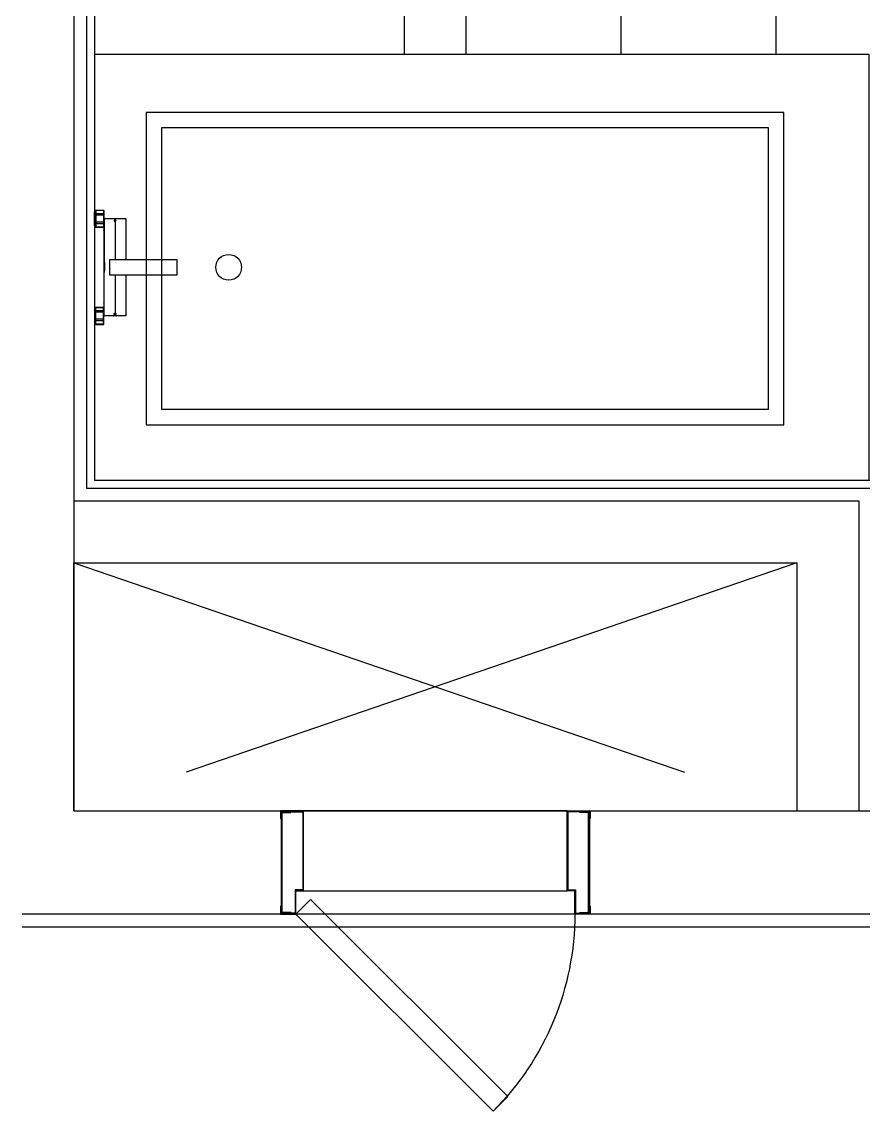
# Model space of a CAD drawing. Header units: millimetres. Extents: x 10000 to 302800, y 6800 to 229018.
# Drawn here: x 209778 to 211408, y 153728 to 155864 of the extents above; entities that cross this region are included whole.
import ezdxf

# ---------------------------------------------------------------- set-up
doc = ezdxf.new("R2010")
doc.units = ezdxf.units.MM
doc.header["$LTSCALE"] = 400
doc.header["$MEASUREMENT"] = 0
doc.linetypes.add('X-ROOM TYPE-SR-1.3+1.7Bay$0$PHANTOM2', pattern=[1.25, 0.625, -0.125, 0.125, -0.125, 0.125, -0.125])
doc.linetypes.add('X-ROOM TYPE-SR-1.3+1.7Bay$0$X-ROOM TYPE-HOTEL-DS-1$0$DASHED', pattern=[3, 2, -1])
doc.layers.get('0').update_dxf_attribs({"linetype": 'CONTINUOUS'})
for name, color, linetype in [('A-DIM1', 7, 'CONTINUOUS'), ('X-EXT_8F$0$A-254', 254, 'CONTINUOUS'), ('X-INT-HOTEL-8F$0$A-DOOR', 4, 'CONTINUOUS'), ('X-ROOM TYPE-SR-1.3+1.7Bay$0$.WA_Built-in_Lower', 252, 'CONTINUOUS'), ('X-ROOM TYPE-SR-1.3+1.7Bay$0$.WA_Floor-Fin', 252, 'CONTINUOUS'), ('X-ROOM TYPE-SR-1.3+1.7Bay$0$.WA_Sani-Fix', 252, 'CONTINUOUS'), ('X-ROOM TYPE-SR-1.3+1.7Bay$0$.WA_Wall-Finish', 252, 'CONTINUOUS'), ('X-ROOM TYPE-SR-1.3+1.7Bay$0$A-OPEN2', 252, 'X-ROOM TYPE-SR-1.3+1.7Bay$0$X-ROOM TYPE-HOTEL-DS-1$0$DASHED'), ('X-ROOM TYPE-SR-1.3+1.7Bay$0$A-WALD', 7, 'CONTINUOUS')]:
    doc.layers.add(name, color=color, linetype=linetype)

# ---------------------------------------------------------------- blocks, each defined once
blk = doc.blocks.new('X-EXT_8F')
at = {"layer": 'X-EXT_8F$0$A-254'}
h = blk.add_hatch(dxfattribs=at)
h.set_pattern_fill('LINE', color=252, scale=100, angle=90)
h.set_pattern_definition([(90, (0, 0), (-317.5, 2e-14), [])])
edge = h.paths.add_edge_path()
edge.add_line((214444.8, 68021.2), (188877.6, 70521.2))
edge.add_line((188877.6, 70521.2), (174255.5, 70521.2))
edge.add_arc((174255.5, 68371.2), 2150, 90, 167)
edge.add_line((172160.6, 68854.9), (172053.9, 68392.8))
edge.add_arc((174148.8, 67909.2), 2150, 167, 180)
edge.add_line((171998.8, 67909.2), (171998.8, 38021.2))
edge.add_arc((174148.8, 38021.2), 2150, 180, 270)
edge.add_line((174148.8, 35871.2), (195098.8, 35871.2))
edge.add_line((195098.8, 35871.2), (195098.8, 36521.2))
edge.add_line((195098.8, 36521.2), (174648.8, 36521.2))
edge.add_arc((174648.8, 38021.2), 1500, 180, 270, ccw=False)
edge.add_line((173148.8, 38021.2), (173148.8, 67371.2))
edge.add_arc((174648.8, 67371.2), 1500, 90, 180, ccw=False)
edge.add_line((174648.8, 68871.2), (187974.8, 68871.2))
edge.add_line((187974.8, 68871.2), (202089.9, 68021.2))
edge.add_line((202089.9, 68021.2), (214444.8, 68021.2))
blk = doc.blocks.new('X-ROOM TYPE-SR-1.3+1.7Bay')
at = {"layer": 'X-ROOM TYPE-SR-1.3+1.7Bay$0$.WA_Built-in_Lower', "ltscale": 250}
blk.add_line((205738.7, 61661.2), (205738.7, 60336.2), dxfattribs=at)
at = {"layer": 'X-ROOM TYPE-SR-1.3+1.7Bay$0$.WA_Floor-Fin'}
for p, q in [((205858.7, 60336.2), (205858.7, 61661.2)), ((206158.7, 60336.2), (206158.7, 61661.2)), ((206458.7, 60336.2), (206458.7, 61661.2))]:
    blk.add_line(p, q, dxfattribs=at)
at = {"layer": 'X-ROOM TYPE-SR-1.3+1.7Bay$0$.WA_Sani-Fix', "ltscale": 250}
for p, q in [((205138.8, 60030.8), (205138.7, 60030.8)), ((205138.7, 60030.8), (205141.1, 60030.8)), ((205138.7, 60030.8), (205138.7, 60030.8)), ((205138.8, 60004.5), (205138.8, 60030.8)), ((205141.1, 60033.6), (205141.6, 60034.1)), ((205141.6, 60034), (205141.1, 60033.5)), ((205141.1, 60033.6), (205141.1, 60001.7)), ((205141.1, 60026.9), (205141.6, 60027.2)), ((205141.1, 60024.3), (205141.6, 60024.4)), ((205141.6, 60034.1), (205141.6, 60001.2)), ((205141.6, 60034.1), (205156.6, 60034.1)), ((205156.6, 60034), (205141.6, 60034)), ((205156.6, 60027.2), (205141.6, 60027.2)), ((205156.6, 60024.4), (205141.6, 60024.4)), ((205156.6, 60034.1), (205157.1, 60033.6)), ((205156.6, 60034.1), (205156.6, 60001.2)), ((205157.1, 60033.5), (205156.6, 60034)), ((205157.1, 60026.9), (205156.6, 60027.2)), ((205157.1, 60024.3), (205156.6, 60024.4)), ((205157.1, 60033.6), (205157.1, 60001.7)), ((205138.8, 60004.5), (205138.7, 60004.4)), ((205138.7, 60004.4), (205141.1, 60004.4)), ((205138.7, 60004.4), (205138.7, 60004.4)), ((205141.1, 60011), (205141.6, 60010.9)), ((205141.1, 60008.4), (205141.6, 60008)), ((205141.1, 60001.7), (205141.6, 60001.2)), ((205141.1, 60001.7), (205141.6, 60001.3)), ((205156.6, 60010.9), (205141.6, 60010.9)), ((205156.6, 60008), (205141.6, 60008)), ((205156.6, 60001.3), (205141.6, 60001.3)), ((205141.6, 60001.2), (205156.6, 60001.2)), ((205157.1, 60011), (205156.6, 60010.9)), ((205157.1, 60008.4), (205156.6, 60008)), ((205156.6, 60001.3), (205157.1, 60001.7)), ((205156.6, 60001.2), (205157.1, 60001.7)), ((205157.8, 60007.2), (205157.1, 60007.2)), ((205157.8, 59830.2), (205157.8, 60017.2)), ((205199.9, 60017.7), (205157.9, 60017.7)), ((205166, 60017.5), (205165.8, 60017.5)), ((205176.1, 60017.7), (205176.1, 60017.7)), ((205176.2, 60017.7), (205176.1, 60017.7)), ((205178.9, 60017.7), (205176.2, 60017.6)), ((205176.2, 60017.7), (205176.2, 60017.7)), ((205176.2, 60017.7), (205176.2, 60017.6)), ((205176.2, 60017.6), (205176.2, 60017.7)), ((205178.9, 60017.7), (205178.9, 60016)), ((205181.6, 60017.6), (205178.9, 60017.7)), ((205178.9, 60017.7), (205178.9, 60017.7)), ((205178.9, 60012.5), (205178.9, 59938.7)), ((205181.7, 60017.7), (205181.6, 60017.6)), ((205181.6, 60017.6), (205181.6, 60017.7)), ((205181.6, 60017.6), (205181.6, 60017.6)), ((205181.7, 60017.7), (205181.7, 60017.7)), ((205181.7, 60017.7), (205181.7, 60017.7)), ((205192, 60017.5), (205191.8, 60017.5)), ((205200, 60017.2), (205200, 59938.7)), ((205157.8, 59996.3), (205156.6, 59995.1)), ((205157.8, 59993.9), (205156.6, 59995.1)), ((205178.9, 59908.7), (205178.9, 59834.9)), ((205200, 59908.7), (205200, 59830.2)), ((205156.6, 59854.3), (205157.8, 59855.5)), ((205157.8, 59853.1), (205156.6, 59854.3)), ((205138.8, 59842.9), (205138.7, 59843)), ((205138.7, 59843), (205141.1, 59843)), ((205138.7, 59843), (205138.7, 59843)), ((205138.8, 59842.9), (205138.8, 59816.7)), ((205141.1, 59845.7), (205141.6, 59846.2)), ((205141.1, 59845.7), (205141.6, 59846.2)), ((205141.1, 59813.8), (205141.1, 59845.7)), ((205141.1, 59839), (205141.6, 59839.4)), ((205141.1, 59836.4), (205141.6, 59836.6)), ((205141.6, 59813.3), (205141.6, 59846.2)), ((205156.6, 59846.2), (205141.6, 59846.2)), ((205141.6, 59846.2), (205156.6, 59846.2)), ((205156.6, 59839.4), (205141.6, 59839.4)), ((205156.6, 59836.6), (205141.6, 59836.6)), ((205156.6, 59813.3), (205156.6, 59846.2)), ((205156.6, 59846.2), (205157.1, 59845.7)), ((205156.6, 59846.2), (205157.1, 59845.7)), ((205157.1, 59839), (205156.6, 59839.4)), ((205157.1, 59836.4), (205156.6, 59836.6)), ((205157.1, 59813.8), (205157.1, 59845.7)), ((205157.8, 59840.2), (205157.1, 59840.2)), ((205157.8, 59829.7), (205157.8, 59830.2)), ((205157.8, 59829.7), (205157.8, 59830.2)), ((205157.8, 59830.1), (205157.8, 59830.1)), ((205200, 59829.7), (205157.8, 59829.7)), ((205176.1, 59829.7), (205176.1, 59829.8)), ((205176.1, 59829.8), (205176.2, 59829.8)), ((205176.2, 59829.8), (205176.5, 59829.8)), ((205176.2, 59829.8), (205176.2, 59829.8)), ((205176.2, 59829.8), (205176.2, 59829.7)), ((205181.3, 59830.7), (205176.5, 59830.7)), ((205176.5, 59829.8), (205176.5, 59830.7)), ((205178.1, 59829.7), (205178.1, 59830.7)), ((205178.9, 59831.5), (205178.9, 59830.7)), ((205179.7, 59829.7), (205179.7, 59830.7)), ((205181.3, 59829.8), (205181.3, 59830.7)), ((205181.3, 59829.8), (205181.6, 59829.8)), ((205181.6, 59829.7), (205181.6, 59829.8)), ((205181.6, 59829.8), (205181.7, 59829.8)), ((205181.6, 59829.7), (205181.6, 59829.7)), ((205181.7, 59829.8), (205181.7, 59829.8)), ((205181.7, 59829.8), (205181.7, 59829.7)), ((205200, 59829.7), (205200, 59830.2)), ((205200, 59829.7), (205200, 59830.2)), ((205138.8, 59816.7), (205138.7, 59816.6)), ((205138.7, 59816.6), (205141.1, 59816.6)), ((205138.7, 59816.6), (205138.7, 59816.6)), ((205141.1, 59823.2), (205141.6, 59823)), ((205141.1, 59820.6), (205141.6, 59820.2)), ((205141.6, 59813.4), (205141.1, 59813.9)), ((205141.1, 59813.8), (205141.6, 59813.3)), ((205156.6, 59823), (205141.6, 59823)), ((205156.6, 59820.2), (205141.6, 59820.2)), ((205156.6, 59813.4), (205141.6, 59813.4)), ((205141.6, 59813.3), (205156.6, 59813.3)), ((205157.1, 59823.2), (205156.6, 59823)), ((205157.1, 59820.6), (205156.6, 59820.2)), ((205157.1, 59813.9), (205156.6, 59813.4)), ((205156.6, 59813.3), (205157.1, 59813.8))]:
    blk.add_line(p, q, dxfattribs=at)
blk.add_lwpolyline([(206638.8, 60336.2), (205138.8, 60336.2), (205138.8, 59511.2), (206638.8, 59511.2), (206638.8, 60336.2)], dxfattribs=at)
for points in [[(206473.8, 59618.7), (206473.8, 60223.7), (205238.8, 60223.7), (205238.8, 59618.7)], [(206443.8, 59648.7), (206443.8, 60193.7), (205268.8, 60193.7), (205268.8, 59648.7)], [(205168.7, 59938.7), (205298.7, 59938.7), (205298.7, 59908.7), (205168.7, 59908.7)]]:
    blk.add_lwpolyline(points, close=True, dxfattribs=at)
for centre, radius in [((205178.9, 60014.2), 1.3), ((205398.8, 59923.7), 25), ((205178.9, 59833.2), 1.3)]:
    blk.add_circle(centre, radius, dxfattribs=at)
for centre, start, end in [((205159.8, 60017.2), 164.6082, 180), ((205198, 59830.2), 356.6633, 0)]:
    blk.add_arc(centre, 2, start, end, dxfattribs=at)
for points, knots in [([(205165.8, 60017.5), (205164.9, 60017.5), (205163.3, 60017.4), (205161.1, 60017.3), (205159.3, 60017.4), (205158.5, 60017.2), (205157.8, 60017.3), (205157.8, 60017.2)], [0, 0, 0, 0, 2.748761, 4.992542, 6.65606, 7.683409, 8.042773, 8.042773, 8.042773, 8.042773]), ([(205157.8, 60017.2), (205157.8, 60006.6), (205157.8, 59986.3), (205157.8, 59957.3), (205157.9, 59938.9), (205158.1, 59930.2)], [0, 0, 0, 0, 31.839941, 60.917528, 87.033707, 87.033707, 87.033707, 87.033707]), ([(205176.1, 60017.7), (205174.9, 60017.6), (205172.5, 60017.6), (205170, 60017.6), (205168.6, 60017.5), (205168.4, 60017.5)], [0, 0, 0, 0, 3.647378, 7.111, 7.700546, 7.700546, 7.700546, 7.700546]), ([(205178.9, 60016), (205178.7, 60016), (205178.3, 60015.9), (205177.8, 60015.6), (205177.4, 60015.1), (205177.2, 60014.5), (205177.2, 60013.9), (205177.4, 60013.4), (205177.8, 60012.9), (205178.3, 60012.6), (205178.7, 60012.5), (205178.9, 60012.5)], [0, 0, 0, 0, 0.596081, 1.192099, 1.787989, 2.383764, 2.979488, 3.575246, 4.171106, 4.767086, 5.363145, 5.363145, 5.363145, 5.363145]), ([(205178.9, 60012.5), (205179.1, 60012.5), (205179.5, 60012.6), (205180, 60012.9), (205180.4, 60013.4), (205180.6, 60013.9), (205180.6, 60014.5), (205180.4, 60015.1), (205180, 60015.6), (205179.5, 60015.9), (205179.1, 60016), (205178.9, 60016)], [0, 0, 0, 0, 0.596081, 1.192099, 1.787989, 2.383764, 2.979488, 3.575246, 4.171106, 4.767086, 5.363145, 5.363145, 5.363145, 5.363145]), ([(205189.4, 60017.5), (205189.2, 60017.5), (205187.9, 60017.6), (205185.3, 60017.6), (205182.9, 60017.6), (205181.7, 60017.7)], [0, 0, 0, 0, 0.589545, 4.053167, 7.700546, 7.700546, 7.700546, 7.700546]), ([(205200, 60017.2), (205200, 60017.3), (205199.3, 60017.2), (205198.5, 60017.4), (205196.7, 60017.3), (205194.6, 60017.4), (205192.9, 60017.5), (205192, 60017.5)], [0, 0, 0, 0, 0.359364, 1.386712, 3.05023, 5.294011, 8.042772, 8.042772, 8.042772, 8.042772]), ([(205199.9, 60017.7), (205200, 60017.7), (205200, 60017.5), (205200, 60017.3), (205200, 60017.2)], [0, 0, 0, 0, 0.2684687, 0.5368718, 0.5368718, 0.5368718, 0.5368718]), ([(205200, 60017.2), (205200, 60006.6), (205200, 59986.3), (205200, 59960.1), (205199.9, 59944.6), (205199.9, 59938.7)], [0, 0, 0, 0, 31.864206, 60.930082, 78.499943, 78.499943, 78.499943, 78.499943]), ([(205158.1, 59930.2), (205158, 59930.2), (205157.9, 59930.1), (205157.8, 59930.1), (205157.8, 59930.1), (205157.8, 59930)], [0, 0, 0, 0, 0.1524879, 0.2524019, 0.30647, 0.30647, 0.30647, 0.30647]), ([(205157.8, 59917.4), (205157.8, 59917.4), (205157.8, 59917.3), (205157.9, 59917.3), (205158, 59917.3), (205158.1, 59917.2)], [0, 0, 0, 0, 0.0540681, 0.1539822, 0.3064699, 0.3064699, 0.3064699, 0.3064699]), ([(205157.8, 59830.2), (205157.8, 59840.8), (205157.8, 59861.1), (205157.8, 59890.2), (205157.9, 59908.5), (205158.1, 59917.2)], [0, 0, 0, 0, 31.864203, 60.930077, 87.033705, 87.033705, 87.033705, 87.033705]), ([(205158.1, 59930.2), (205158.1, 59928.9), (205158.1, 59926.1), (205158.1, 59921.8), (205158.1, 59918.8), (205158.1, 59917.2)], [0, 0, 0, 0, 3.972468, 8.356626, 12.934128, 12.934128, 12.934128, 12.934128]), ([(205199.9, 59908.7), (205199.9, 59902.9), (205200, 59887.3), (205200, 59861.1), (205200, 59840.8), (205200, 59830.2)], [8.533766, 8.533766, 8.533766, 8.533766, 26.103627, 55.169502, 87.033706, 87.033706, 87.033706, 87.033706]), ([(205157.8, 59830.1), (205157.8, 59830.1), (205157.8, 59830.2), (205157.8, 59830.2), (205157.8, 59830.2)], [0, 0, 0, 0, 0.0584614, 0.1164704, 0.1164704, 0.1164704, 0.1164704]), ([(205158.4, 59829.7), (205158.4, 59829.7), (205158.4, 59829.7), (205158.3, 59829.7), (205158.2, 59829.8), (205158.2, 59829.8), (205158.1, 59829.8), (205158.1, 59829.8), (205158, 59829.8), (205158, 59829.8), (205158, 59829.9), (205157.9, 59829.9), (205157.9, 59829.9), (205157.9, 59829.9), (205157.9, 59829.9), (205157.9, 59829.9), (205157.9, 59829.9), (205157.9, 59829.9), (205157.9, 59830), (205157.8, 59830), (205157.8, 59830), (205157.8, 59830), (205157.8, 59830), (205157.8, 59830), (205157.8, 59830), (205157.8, 59830.1), (205157.8, 59830.1), (205157.8, 59830.1)], [0, 0, 0, 0, 0.0866325, 0.1633608, 0.2311611, 0.2909686, 0.3436484, 0.3899998, 0.4307608, 0.4666085, 0.4981597, 0.5259888, 0.5506554, 0.5726583, 0.5924328, 0.6103575, 0.6267612, 0.6419303, 0.6561173, 0.6695449, 0.6823696, 0.6946929, 0.7065976, 0.7294207, 0.7513152, 0.7726837, 0.793902, 0.793902, 0.793902, 0.793902]), ([(205176.1, 59829.8), (205174.9, 59829.8), (205172.5, 59829.8), (205169.1, 59829.9), (205166, 59829.9), (205163.3, 59830), (205161, 59830.1), (205159.4, 59830), (205158.4, 59830.2), (205158, 59830.1), (205157.9, 59830.1)], [0, 0, 0, 0, 3.647384, 7.111085, 10.272064, 13.020797, 15.264549, 16.92805, 17.955406, 18.189779, 18.189779, 18.189779, 18.189779]), ([(205176.5, 59829.8), (205176.5, 59829.8), (205176.5, 59829.7), (205176.5, 59829.7), (205176.5, 59829.7)], [0, 0, 0, 0, 0.03296022, 0.06527932, 0.06527932, 0.06527932, 0.06527932]), ([(205178.9, 59831.5), (205178.7, 59831.5), (205178.3, 59831.6), (205177.8, 59831.9), (205177.4, 59832.3), (205177.2, 59832.9), (205177.2, 59833.5), (205177.4, 59834.1), (205177.8, 59834.6), (205178.3, 59834.9), (205178.7, 59834.9), (205178.9, 59834.9)], [0, 0, 0, 0, 0.596081, 1.192099, 1.787989, 2.383764, 2.979488, 3.575246, 4.171106, 4.767086, 5.363145, 5.363145, 5.363145, 5.363145]), ([(205178.9, 59834.9), (205179.1, 59834.9), (205179.5, 59834.9), (205180, 59834.6), (205180.4, 59834.1), (205180.6, 59833.5), (205180.6, 59832.9), (205180.4, 59832.3), (205180, 59831.9), (205179.5, 59831.6), (205179.1, 59831.5), (205178.9, 59831.5)], [0, 0, 0, 0, 0.596081, 1.192099, 1.787989, 2.383764, 2.979488, 3.575246, 4.171106, 4.767086, 5.363145, 5.363145, 5.363145, 5.363145]), ([(205199.9, 59830.1), (205199.8, 59830.1), (205199.4, 59830.2), (205198.4, 59830), (205196.8, 59830.1), (205194.5, 59830), (205191.8, 59829.9), (205188.7, 59829.9), (205185.3, 59829.8), (205182.9, 59829.8), (205181.7, 59829.8)], [0, 0, 0, 0, 0.234373, 1.261729, 2.92523, 5.168982, 7.917714, 11.078693, 14.542395, 18.189779, 18.189779, 18.189779, 18.189779]), ([(205199.7, 59829.8), (205199.7, 59829.8), (205199.7, 59829.8), (205199.6, 59829.8), (205199.5, 59829.7), (205199.5, 59829.7), (205199.4, 59829.7), (205199.4, 59829.7)], [0, 0, 0, 0, 0.0535902, 0.1145196, 0.1836841, 0.26205, 0.3506713, 0.3506713, 0.3506713, 0.3506713]), ([(205200, 59829.9), (205199.9, 59829.9), (205199.9, 59829.9), (205199.9, 59829.9), (205199.9, 59829.9), (205199.9, 59829.9), (205199.9, 59829.9), (205199.9, 59829.9), (205199.8, 59829.8), (205199.8, 59829.8), (205199.8, 59829.8), (205199.8, 59829.8)], [0, 0, 0, 0, 0.0170271, 0.0354713, 0.0556848, 0.0780702, 0.1030885, 0.1312662, 0.1631967, 0.1995095, 0.2408535, 0.2408535, 0.2408535, 0.2408535]), ([(205200, 59830.1), (205200, 59830.1), (205200, 59830.1), (205200, 59830.1), (205200, 59830.1), (205200, 59830), (205200, 59830), (205200, 59830), (205200, 59830), (205200, 59830), (205200, 59830), (205200, 59830), (205200, 59830), (205200, 59829.9), (205200, 59829.9)], [0, 0, 0, 0, 0.0138195, 0.0272366, 0.0404187, 0.0534882, 0.0665439, 0.079683, 0.0929976, 0.1065828, 0.1205432, 0.1349973, 0.150084, 0.166006, 0.166006, 0.166006, 0.166006])]:
    blk.add_open_spline(points, degree=3, knots=knots, dxfattribs=at)
for points in [[(205168.4, 60017.5), (205167.6, 60017.5), (205166.8, 60017.5), (205166, 60017.5)], [(205191.8, 60017.5), (205191, 60017.5), (205190.2, 60017.5), (205189.4, 60017.5)], [(205157.9, 59830.1), (205157.9, 59830.1), (205157.9, 59830.1), (205157.8, 59830.2)], [(205157.8, 59830.2), (205157.8, 59830.2), (205157.8, 59830.2), (205157.8, 59830.2)], [(205181.3, 59829.7), (205181.3, 59829.8), (205181.3, 59829.8), (205181.3, 59829.8)], [(205181.3, 59829.7), (205181.3, 59829.7), (205181.3, 59829.7), (205181.3, 59829.7)], [(205199.8, 59829.8), (205199.7, 59829.8), (205199.7, 59829.8), (205199.7, 59829.8)], [(205200, 59830.2), (205199.9, 59830.1), (205199.9, 59830.1), (205199.9, 59830.1)], [(205200, 59830.2), (205200, 59830.2), (205200, 59830.2), (205200, 59830.2)]]:
    blk.add_open_spline(points, degree=3, dxfattribs=at)
at = {"layer": 'X-ROOM TYPE-SR-1.3+1.7Bay$0$.WA_Wall-Finish'}
for p, q in [((205123.8, 61676.2), (205123.8, 59496.2)), ((205123.8, 59496.2), (206643.8, 59496.2)), ((204998.8, 58646.2, 0), (208291, 58646.2, 0.3))]:
    blk.add_line(p, q, dxfattribs=at)
at = {"layer": 'X-ROOM TYPE-SR-1.3+1.7Bay$0$.WA_Wall-Finish', "ltscale": 2}
for p, q in [((205138.8, 61661.2), (205138.8, 59511.2)), ((205138.8, 59511.2), (206658.8, 59511.2))]:
    blk.add_line(p, q, dxfattribs=at)
at = {"layer": 'X-ROOM TYPE-SR-1.3+1.7Bay$0$A-OPEN2', "linetype": 'X-ROOM TYPE-SR-1.3+1.7Bay$0$PHANTOM2', "ltscale": 5}
for p, q in [((205099.2, 59351.2), (206498.8, 58871.2)), ((206498.8, 59351.2), (205099.2, 58871.2))]:
    blk.add_line(p, q, dxfattribs=at)
at = {"layer": 'X-ROOM TYPE-SR-1.3+1.7Bay$0$A-WALD'}
for points in [[(205098.8, 67821.2), (205098.8, 58871.2), (208291, 58871.2)], [(205098.8, 59471.2), (206618.8, 59471.2), (206618.8, 58871.2)], [(205099.2, 58871.2), (205099.2, 59351.2), (206498.8, 59351.2), (206498.8, 58871.2)], [(208291, 58671.2), (204998.8, 58671.2)]]:
    blk.add_lwpolyline(points, dxfattribs=at)
blk = doc.blocks.new('*U122')
at = {"layer": 'X-INT-HOTEL-8F$0$A-DOOR', "color": 8}
for p, q in [((570, 0), (30, 0)), ((45, -45), (555, -45)), ((555, -199.9), (45, -199.9))]:
    blk.add_line(p, q, dxfattribs=at)
at = {"layer": 'X-INT-HOTEL-8F$0$A-DOOR'}
for points in [[(411.8, 381.8), (30, 0), (58.3, -28.3), (440.1, 353.6)], [(1.6, -15), (1.6, -15), (1.6, -15), (0, -15), (0, 0), (30, 0), (30, -45), (45, -45), (45, -199.9), (0, -199.9), (0, -184.9), (1.6, -184.9), (1.6, -184.9), (1.6, -184.9), (1.6, -198.3), (43.4, -198.3), (43.4, -46.6), (28.4, -46.6), (28.4, -1.6), (1.6, -1.6)], [(598.4, -15), (598.4, -15), (598.4, -15), (600, -15), (600, 0), (570, 0), (570, -45), (555, -45), (555, -199.9), (600, -199.9), (600, -184.9), (598.4, -184.9), (598.4, -184.9), (598.4, -184.9), (598.4, -198.3), (556.6, -198.3), (556.6, -46.6), (571.6, -46.6), (571.6, -1.6), (598.4, -1.6)]]:
    blk.add_lwpolyline(points, close=True, dxfattribs=at)
at = {"layer": 'X-INT-HOTEL-8F$0$A-DOOR', "color": 8}
for points in [[(20, -198.3), (1.6, -198.3), (1.6, -1.6), (20, -1.6), (20, -3.2), (3.2, -3.2), (3.2, -196.7), (20, -196.7)], [(580, -198.3), (598.4, -198.3), (598.4, -1.6), (580, -1.6), (580, -3.2), (596.8, -3.2), (596.8, -196.7), (580, -196.7)]]:
    blk.add_lwpolyline(points, close=True, dxfattribs=at)
blk.add_arc((30, 0), 540, 0, 45, dxfattribs=at)
blk = doc.blocks.new('X-INT-HOTEL-8F$0$객실 샤프트 점검도어(HOTEL)')
at = {"layer": 'X-INT-HOTEL-8F$0$A-DOOR', "xscale": -1, "rotation": 180}
blk.add_blockref('*U122', (203184, 69371.1), dxfattribs=at)
blk = doc.blocks.new('X-INT-HOTEL-8F')
blk.add_blockref('X-ROOM TYPE-SR-1.3+1.7Bay', (0, 0))
at = {"layer": 'X-INT-HOTEL-8F$0$A-DOOR'}
blk.add_blockref('X-INT-HOTEL-8F$0$객실 샤프트 점검도어(HOTEL)', (2315, -10699.9), dxfattribs=at)
blk = doc.blocks.new('X-BASE-8F')
blk.add_blockref('X-EXT_8F', (0, 0))
blk.add_blockref('X-INT-HOTEL-8F', (0, 0))

msp = doc.modelspace()

# ---------------------------------------------------------------- block references
at = {"layer": 'A-DIM1'}
msp.add_blockref('X-BASE-8F', (4779.3, 95465.6), dxfattribs=at)

doc.saveas('drawing.dxf')
